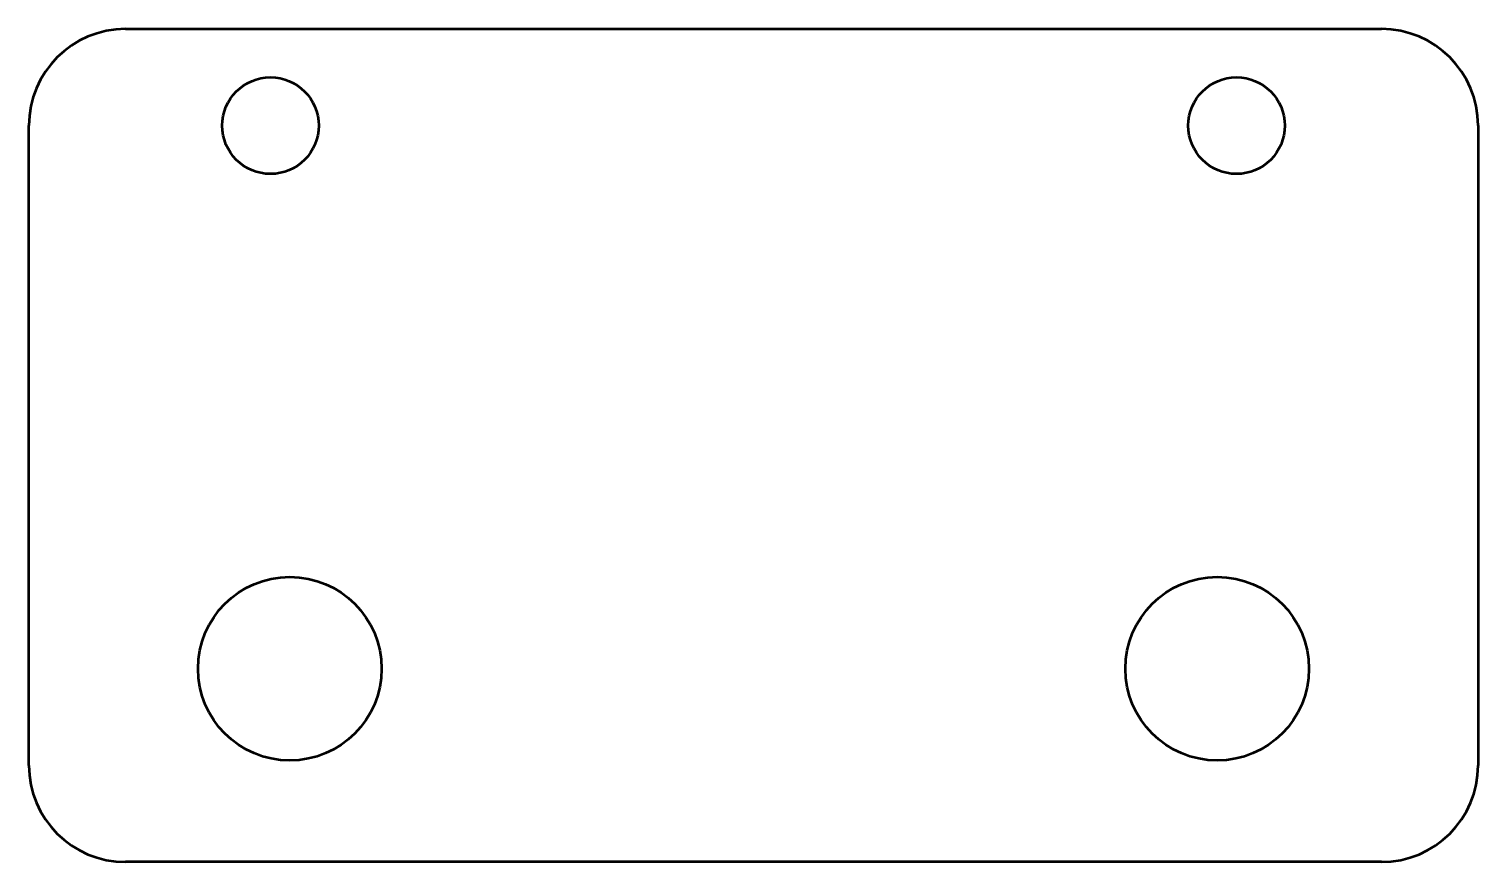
# Model space of a CAD drawing. Header units: millimetres. Extents: x 0 to 150, y -41 to 45.
import ezdxf

# ---------------------------------------------------------------- set-up
doc = ezdxf.new("R2010")
doc.units = ezdxf.units.MM
doc.layers.add('IV_INTERIOR_PROFILES', color=7, linetype='Continuous', lineweight=50)
doc.layers.add('IV_OUTER_PROFILE', color=7, linetype='Continuous', lineweight=50)

msp = doc.modelspace()

# ---------------------------------------------------------------- linework, layer by layer
at = {"layer": 'IV_INTERIOR_PROFILES'}
for centre, radius in [((25, 35.25), 5), ((125, 35.25), 5), ((27, -20.95), 9.5), ((123, -20.95), 9.5)]:
    msp.add_circle(centre, radius, dxfattribs=at)
at = {"layer": 'IV_OUTER_PROFILE'}
for p, q in [((10, 45.25), (140, 45.25)), ((0, -30.95), (0, 35.25)), ((150, 35.25), (150, -30.95)), ((140, -40.95), (10, -40.95))]:
    msp.add_line(p, q, dxfattribs=at)
for centre, start, end in [((10, 35.25), 90, 180), ((140, 35.25), 0, 90), ((10, -30.95), 180, 270), ((140, -30.95), 270, 0)]:
    msp.add_arc(centre, 10, start, end, dxfattribs=at)

doc.saveas('drawing.dxf')
